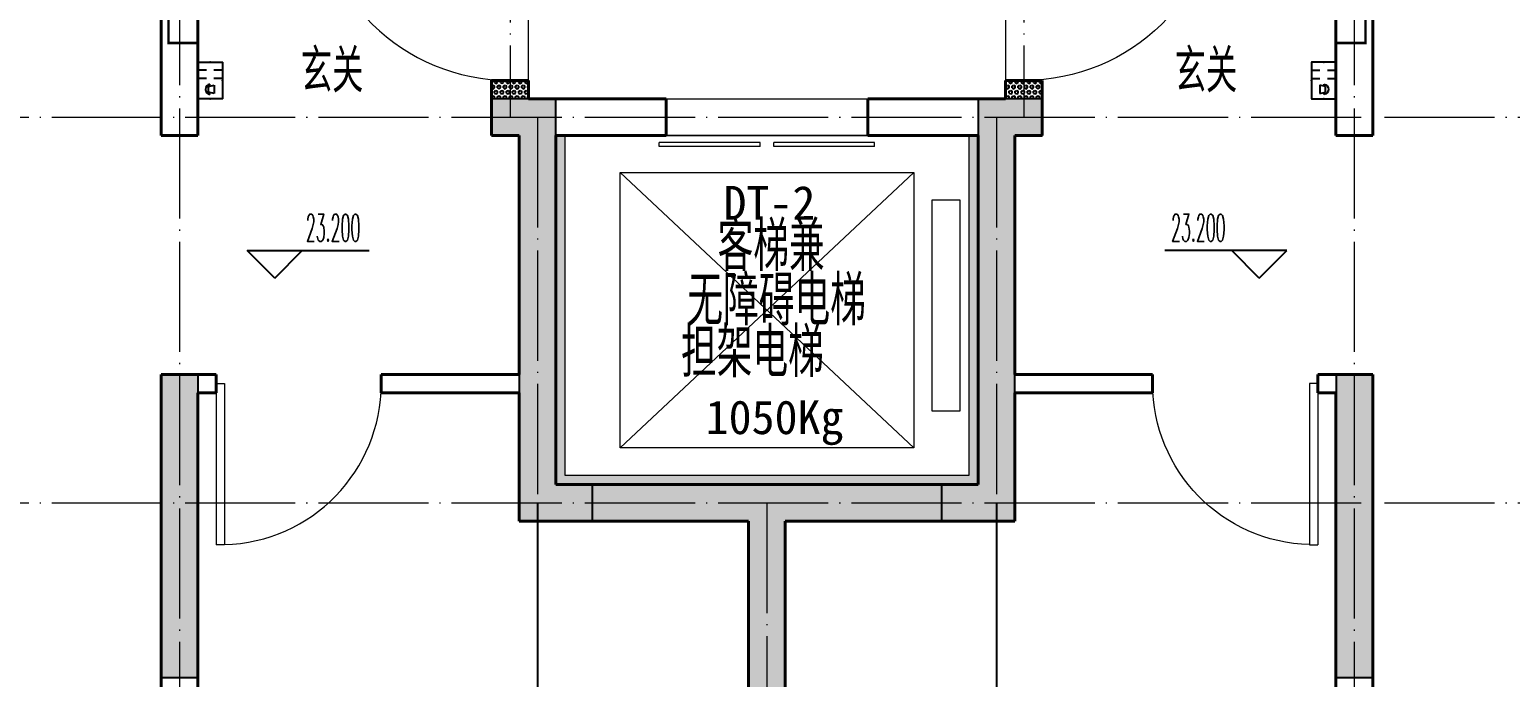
# Model space of a CAD drawing. Extents: x 27938 to 650306, y -92720 to 1524912.
# Drawn here: x 309199 to 317267, y 367674 to 371201 of the extents above; entities that cross this region are included whole.
import ezdxf
from ezdxf.enums import TextEntityAlignment as Align

# ---------------------------------------------------------------- set-up
doc = ezdxf.new("R2010")
doc.units = 0
doc.header["$LTSCALE"] = 1000
doc.header["$MEASUREMENT"] = 0
doc.linetypes.add('DOTE', pattern=[2.4200000000000004, 2, -0.2, 0.02, -0.2])
for name, color, linetype, lineweight in [('3.5方案汇报，与郭总、侯月琴确定户型_t8$0$STAIR', 2, 'Continuous', 18), ('DOTE', 19, 'DOTE', 9), ('EQUIP-消防', 3, 'Continuous', 20), ('PUB_HATCH', 8, 'Continuous', 9), ('WALL', 9, 'Continuous', 40), ('WINDOW', 8, 'Continuous', 15), ('填充', 251, 'Continuous', 5)]:
    doc.layers.add(name, color=color, linetype=linetype, lineweight=lineweight)
for name, color, linetype in [('AXIS', 3, 'Continuous'), ('COLUMN', 9, 'Continuous'), ('DIM_ELEV', 3, 'Continuous'), ('EQUIP-安防', 3, 'Continuous'), ('PUB_TEXT', 4, 'Continuous'), ('保温', 6, 'Continuous')]:
    doc.layers.add(name, color=color, linetype=linetype)
doc.styles.add('_TCH_DIM', font='SIMPLEX.shx', dxfattribs={"width": 0.6, "oblique": 10, "bigfont": 'hztxt.shx'})
doc.styles.add('_TEL_DIM', font='SIMPLEX', dxfattribs={"width": 0.8, "height": 3.5, "bigfont": 'HZTXT'})
doc.styles.get("Standard").update_dxf_attribs({"font": 'gbenor.shx', "bigfont": 'gbcbig.shx'})
doc.styles.add('房间名称', font='TSSDENG', dxfattribs={"width": 0.8, "bigfont": 'HZTXT'})
doc.styles.add('黑体', font='simhei.ttf')
pattern_1 = [(90, (-503782.4698887531, -516048.4609178798), (-16.49778, 1.010197673501861e-15), [9.525, -19.05]), (210, (-503782.4698887531, -516048.4609178798), (8.248889999999996, -14.28749658604684), [9.525, -19.05]), (150, (-503782.4698887531, -516038.9359178797), (-8.248890000000003, -14.28749658604684), [9.525, -19.05])]
pattern_2 = [(90, (-503782.4698840767, -518598.460312426), (-16.49778, 1.010197673501861e-15), [9.525, -19.05]), (210, (-503782.4698840767, -518598.460312426), (8.248889999999996, -14.28749658604684), [9.525, -19.05]), (150, (-503782.4698840767, -518588.935312426), (-8.248890000000003, -14.28749658604684), [9.525, -19.05])]

# ---------------------------------------------------------------- blocks, each defined once
blk = doc.blocks.new('FGDGDRGSDGDG')
at = {"layer": 'DOTE', "linetype": 'DOTE', "ltscale": 0.3}
for p, q in [((529882.4698907381, 529998.4609255956), (529882.4698907385, 522348.4609178717)), ((532682.4698867768, 529998.4609255956), (532682.4698867764, 522348.4609178717)), ((528082.4698887572, 523848.4609176682), (528082.4698887574, 513948.4609178714)), ((534482.4698887577, 523848.4609176682), (534482.4698887574, 513948.4609178714)), ((488182.4698887547, 522348.4609178717), (546982.4698887588, 522348.4609178717)), ((530032.4698907386, 522348.4609178717), (530032.4698907386, 520248.4609178249)), ((532532.4698867763, 522348.4609178717), (532532.4698867763, 520248.4609178249)), ((488182.4698887547, 520248.4609178246), (546982.4698887588, 520248.4609178246)), ((531282.4698887572, 520248.4609178244), (531282.4698887574, 513948.4609178714))]:
    blk.add_line(p, q, dxfattribs=at)
blk = doc.blocks.new('gdfgdgdgr')
at = {"layer": 'PUB_HATCH'}
for points in [[(517227.5759559574, 526513.8533125934), (516877.5759551849, 526513.8530673019), (516877.5759551849, 526313.8530673019), (517027.5759559574, 526313.8533125934), (517027.5759547681, 524213.8572179268), (517427.5759547681, 524213.8572179268), (517427.5759547681, 524413.8572179268), (517227.5759549004, 524413.8572179268)], [(519527.7723159922, 526513.8533125934), (519527.7723170492, 524413.8572179268), (519327.7723171815, 524413.8572179268), (519327.7723171815, 524213.8572179268), (519727.7723171815, 524213.8572179268), (519727.7723159922, 526313.8533125934), (519877.7723167647, 526313.8530673019), (519877.7723167647, 526513.8530673019)], [(515277.5729344877, 523363.8541015312), (515277.5729331375, 525013.8540439482), (515077.5729333012, 525013.8540440022), (515077.5729344877, 523363.8541015312)], [(521477.7753374624, 523363.8541015312), (521677.7753374624, 523363.8541015312), (521677.7753386489, 525013.8540440022), (521477.7753388126, 525013.8540439482)]]:
    blk.add_hatch(color=256, dxfattribs=at).paths.add_polyline_path(points)
at = {"layer": 'COLUMN', "color": 8}
for p, q in [((517227.5759559574, 526513.8533125934), (516877.5759551849, 526513.8530673019)), ((516877.5759551849, 526513.8530673019), (516877.5759551849, 526313.8530673019)), ((517227.5759549004, 524413.8572179268), (517227.5759559574, 526513.8533125934)), ((519527.7723159922, 526513.8533125934), (519527.7723170492, 524413.8572179268)), ((519877.7723167647, 526513.8530673019), (519527.7723159922, 526513.8533125934)), ((519877.7723167647, 526313.8530673019), (519877.7723167647, 526513.8530673019)), ((516877.5759551849, 526313.8530673019), (517027.5759559574, 526313.8533125934)), ((517027.5759559574, 526313.8533125934), (517027.5759547681, 524213.8572179268)), ((519727.7723171815, 524213.8572179268), (519727.7723159922, 526313.8533125934)), ((519727.7723159922, 526313.8533125934), (519877.7723167647, 526313.8530673019)), ((515277.5729331375, 525013.8540439482), (515077.5729333012, 525013.8540440022)), ((515077.5729333012, 525013.8540440022), (515077.5729344877, 523363.8541015312)), ((515277.5729344877, 523363.8541015312), (515277.5729331375, 525013.8540439482)), ((521677.7753386489, 525013.8540440022), (521477.7753388126, 525013.8540439482)), ((521477.7753388126, 525013.8540439482), (521477.7753374624, 523363.8541015312)), ((521677.7753374624, 523363.8541015312), (521677.7753386489, 525013.8540440022)), ((517427.5759547681, 524413.8572179268), (517227.5759549004, 524413.8572179268)), ((517427.5759547681, 524213.8572179268), (517427.5759547681, 524413.8572179268)), ((519527.7723170492, 524413.8572179268), (519327.7723171815, 524413.8572179268)), ((519327.7723171815, 524413.8572179268), (519327.7723171815, 524213.8572179268)), ((517027.5759547681, 524213.8572179268), (517427.5759547681, 524213.8572179268)), ((519327.7723171815, 524213.8572179268), (519727.7723171815, 524213.8572179268)), ((515077.5729344877, 523363.8541015312), (515277.5729344877, 523363.8541015312)), ((521477.7753374624, 523363.8541015312), (521677.7753374624, 523363.8541015312))]:
    blk.add_line(p, q, dxfattribs=at)
blk = doc.blocks.new('A$C263B1184')
at = {"layer": '保温', "linetype": 'Continuous', "ltscale": 10}
h = blk.add_hatch(dxfattribs=at)
h.set_pattern_fill('HEX', color=251, scale=10, angle=90, style=0)
h.set_pattern_definition(pattern_2)
h.paths.add_polyline_path([(-1200.00000617106, 6399.999117761559), (-1199.901089959487, 6499.999895559682), (-1399.901073650282, 6500.000092204486), (-1399.999989861855, 6399.999314406363)])
h = blk.add_hatch(dxfattribs=at)
h.set_pattern_fill('HEX', color=251, scale=10, angle=90, style=0)
h.set_pattern_definition(pattern_2)
h.paths.add_polyline_path([(1400.000006176066, 6399.999117761559), (1399.901089964493, 6499.999895559682), (1599.901073655288, 6500.000092204486), (1599.999989866861, 6399.999314406363)])
h = blk.add_hatch(dxfattribs=at)
h.set_pattern_fill('HEX', color=251, scale=10, angle=90, style=0)
h.set_pattern_definition(pattern_1)
h.paths.add_polyline_path([(1050.098201912653, 4099.99990215787), (1050.098160506343, 4299.999899148068), (-849.9992586476728, 4300.000095792988), (-849.9992172413622, 4100.000098802673)])
h = blk.add_hatch(dxfattribs=at)
h.set_pattern_fill('HEX', color=251, scale=10, angle=90, style=0)
h.set_pattern_definition(pattern_1)
h.paths.add_polyline_path([(0.0989619892789051, 5.238689482212067e-10), (200.0989456800162, 5.238689482212067e-10), (200.0989061862347, 4099.999899148243), (0.09892249543918297, 4100.000095793162)])
blk = doc.blocks.new('$equip$00002628')
at = {"color": 0, "linetype": 'Continuous'}
for p, q in [((-0.624999999998181, 0.4150000000045111), (0.625000000001819, 0.4150000000045111)), ((-0.624999999998181, -0.4150000000045111), (-0.624999999998181, 0.4150000000045111)), ((-0.4717313354612998, 0.009603462141967611), (-0.4090194958534994, 0.009603462141967611)), ((-0.4457289298279647, -0.1375965378647379), (-0.3945289298262651, 0.05760346212991863)), ((-0.3945289298262651, 0.05760346212991863), (-0.3945289298262651, 0.05760346212991863)), ((-0.3945289298262651, 0.05760346212991863), (-0.2057289298081741, 0.05760346212991863)), ((-0.2057289298081741, 0.05760346212991863), (-0.1545289298064745, -0.1375965378647379)), ((-0.1912383637663879, 0.009603462141967611), (-0.1285265242022433, 0.009603462141967611)), ((0.07074779736467462, 0.1292446097322681), (0.07074779736467462, 0.4150000000045111)), ((0.3500291924156045, 0.1292446097322681), (0.3500291924156045, 0.4150000000045111)), ((0.625000000001819, 0.4150000000045111), (0.625000000001819, -0.4150000000045111)), ((0.625000000001819, -0.4150000000045111), (-0.624999999998181, -0.4150000000045111)), ((-0.1545289298064745, -0.1375965378647379), (-0.4457289298279647, -0.1375965378647379)), ((0.07074779736467462, -0.4150000000045111), (0.07074779736467462, -0.1292446097468201)), ((0.3500291924156045, -0.4150000000045111), (0.3500291924156045, -0.1292446097468201))]:
    blk.add_line(p, q, dxfattribs=at)
at = {"color": 0, "const_width": 0.05}
blk.add_lwpolyline([(-0.624999999998181, 0.4150000000045111), (0.625000000001819, 0.4150000000045111), (0.625000000001819, -0.4150000000045111), (-0.624999999998181, -0.4150000000045111), (-0.624999999998181, 0.4150000000045111), (0.625000000001819, 0.4150000000045111)], dxfattribs=at)
at = {"color": 0, "linetype": 'Continuous'}
blk.add_arc((-0.3001289298244956, -0.01143547351603047), 0.1728873113639825, 6.989740462788838, 173.0102595372112, dxfattribs=at)
at = {"color": 0}
for p in [(-0.624999999998181, 0), (1.818989403545856e-12, 0.4150000000045111), (1.818989403545856e-12, -0.4150000000045111), (0.625000000001819, -3.637978807091713e-12)]:
    blk.add_point(p, dxfattribs=at)
at = {"color": 0, "style": '_TEL_DIM', "flags": 1}
blk.add_attdef('A', text='', height=2.5e-05, dxfattribs=at).set_placement((1.818989403545856e-12, 0), align=Align.MIDDLE_CENTER)
blk = doc.blocks.new('GDGRDGDRGDFD')
at = {"layer": 'EQUIP-消防', "color": 0, "const_width": 12.82051282052028}
blk.add_lwpolyline([(136866.5605577994, 335507.811971089), (136366.5605577994, 335507.8119710906), (136366.5605577991, 335347.8119710904), (136866.5605577991, 335347.8119710888)], close=True, dxfattribs=at)
at = {"layer": 'PUB_TEXT', "color": 0, "style": '房间名称', "width": 0.8}
blk.add_text('qD', height=90, dxfattribs=at).set_placement((136565.0499633249, 335395.5346836653))
blk = doc.blocks.new('HFHFHTFCD')
at = {"color": 8, "rotation": 90}
for p in [(645464.3927424778, 234757.1646164444), (651824.3917080149, 234757.164616444)]:
    blk.add_blockref('GDGRDGDRGDFD', p, dxfattribs=at)
at = {"layer": 'EQUIP-安防', "color": 8, "yscale": 160, "zscale": 160}
for p, xscale, rotation in [((310182.9797369316, 370923.7251742432), 160, 90), ((316250.1776680122, 370923.7251742432), -160, 270)]:
    blk.add_blockref('$equip$00002628', p, dxfattribs=dict(at, xscale=xscale, rotation=rotation))
blk = doc.blocks.new('$DORLIB2D$00000127')
at = {"color": 0}
for points in [[(-0.5333333333328483, 0.7948983154366971), (-0.5333333333328483, 0.690405644187237)], [(-0.03333333333284827, 0.7948983154366971), (-0.5333333333328483, 0.7948983154366971)], [(-0.03333333333284827, 0.7948983154366971), (-0.03333333333284827, 0.690405644187237)], [(0.5333333333328483, 0.7948983154366971), (0.03333333333284827, 0.7948983154366971)], [(0.03333333333284827, 0.7948983154366971), (0.03333333333284827, 0.690405644187237)], [(0.5333333333328483, 0.7948983154366971), (0.5333333333328483, 0.690405644187237)], [(-0.03333333333284827, 0.690405644187237), (-0.5333333333328483, 0.690405644187237)], [(0.5333333333328483, 0.690405644187237), (0.03333333333284827, 0.690405644187237)], [(0.5, 0.4999999999999858), (-0.5, 0.4999999999999858)]]:
    blk.add_lwpolyline(points, dxfattribs=at)
blk = doc.blocks.new('$DorLib2D$00000001')
for p, q in [((0.45, 0.9750000000000001), (0.5000000000000002, 0.9750000000000001)), ((0.45, 0), (0.45, 0.9750000000000001)), ((0.5, 0), (0.5, 0.9750000000000001)), ((0.5, 0), (0.45, 0))]:
    blk.add_line(p, q)
at = {"lineweight": 13}
blk.add_arc((0.475, 0), 0.975, 91.4692835813538, 180, dxfattribs=at)

msp = doc.modelspace()

# ---------------------------------------------------------------- hatches: boundary and pattern name
at = {"layer": '填充'}
h = msp.add_hatch(dxfattribs=at)
h.set_pattern_fill('隔热材料02', color=8, scale=100, style=0)
h.set_pattern_definition([(0, (-888391.8186264994, -240014.9059799357), (0, 50), []), (0, (-888391.8186264994, -239998.2394799357), (0, 50), []), (270, (-888348.0771264994, -239989.6082299357), (50, -9.184850993605149e-15), [5.01775, -44.98225]), (270, (-888385.5358764994, -239989.6082299357), (50, -9.184850993605149e-15), [5.01775, -44.98225]), (90, (-888360.0241264993, -240023.5372299357), (-50, 3.061616997868383e-15), [5.01775, -44.98225]), (90, (-888373.5891264995, -240023.5372299357), (-50, 3.061616997868383e-15), [5.01775, -44.98225]), (180, (-888341.7943764994, -240031.5727299357), (-6.123233995736766e-15, -50), [50.02425, 0.02425]), (135, (-888355.7516264993, -240029.0639799357), (2.775557561562891e-15, 49.99987405109137), [4.268000000000001, -66.44274999999999]), (116.56505, (-888308.7696264993, -240026.0459799357), (0.0001128305918363104, 49.99993342107836), [2.804999999999997, -108.9984999999999]), (116.56505, (-888358.7696264993, -240026.0459799357), (0.0001128305918363104, 49.99993342107836), [2.804999999999997, -108.9984999999999]), (153.43495, (-888300.7341264993, -240031.5727299357), (-0.0001128305918057793, 49.99993342107837), [5.609999999999999, -106.1935]), (153.43495, (-888350.7341264993, -240031.5727299357), (-0.0001128305918057793, 49.99993342107837), [5.609999999999999, -106.1935]), (63.43495000000001, (-888310.0241264993, -240018.5194799357), (-0.0001128305918307593, 49.99993342107837), [26.714, -85.0895]), (63.43495000000001, (-888360.0241264993, -240018.5194799357), (-0.0001128305918307593, 49.99993342107837), [26.714, -85.0895]), (116.56505, (-888298.0771264994, -239989.6082299357), (0.0001128305918363104, 49.99993342107836), [2.804999999999997, -108.9984999999999]), (116.56505, (-888348.0771264994, -239989.6082299357), (0.0001128305918363104, 49.99993342107836), [2.804999999999997, -108.9984999999999]), (135, (-888349.3316264994, -239987.0994799357), (2.775557561562891e-15, 49.99987405109137), [4.268000000000001, -66.44274999999999]), (153.43495, (-888302.3496264993, -239984.0814799357), (-0.0001128305918057793, 49.99993342107837), [5.609999999999999, -106.1935]), (153.43495, (-888352.3496264993, -239984.0814799357), (-0.0001128305918057793, 49.99993342107837), [5.609999999999999, -106.1935]), (45, (-888384.2813764993, -239987.0994799357), (0, 49.99987405109137), [4.268000000000001, -66.44274999999999]), (63.43495000000001, (-888335.5358764994, -239989.6082299357), (-0.0001128305918307593, 49.99993342107837), [2.805, -108.9985]), (63.43495000000001, (-888385.5358764994, -239989.6082299357), (-0.0001128305918307593, 49.99993342107837), [2.805, -108.9985]), (26.56505, (-888331.2636264995, -239984.0814799357), (0.0001128305918307593, 49.99993342107837), [5.609999999999999, -106.1935]), (26.56505, (-888381.2636264995, -239984.0814799357), (0.0001128305918307593, 49.99993342107837), [5.609999999999999, -106.1935]), (116.56505, (-888323.5891264995, -240018.5194799357), (0.0001128305918363104, 49.99993342107836), [26.71399999999998, -85.08949999999992]), (116.56505, (-888373.5891264995, -240018.5194799357), (0.0001128305918363104, 49.99993342107836), [26.71399999999998, -85.08949999999992]), (45, (-888377.8613764994, -240029.0639799357), (0, 49.99987405109137), [4.268000000000001, -66.44274999999999]), (63.43495000000001, (-888324.8433764995, -240026.0459799357), (-0.0001128305918307593, 49.99993342107837), [2.805, -108.9985]), (63.43495000000001, (-888374.8433764995, -240026.0459799357), (-0.0001128305918307593, 49.99993342107837), [2.805, -108.9985]), (26.56505, (-888332.8791264993, -240031.5727299357), (0.0001128305918307593, 49.99993342107837), [5.609999999999999, -106.1935]), (26.56505, (-888382.8791264993, -240031.5727299357), (0.0001128305918307593, 49.99993342107837), [5.609999999999999, -106.1935])])
h.paths.add_polyline_path([(312116.5787023614, 370623.72482378), (312066.5787023614, 370623.7248237783), (312066.5787024294, 368723.7248237582), (314366.5787024393, 368723.7248237763), (314366.5787024654, 370623.7248237797), (314316.5787024653, 370623.7248237789), (314316.5787024399, 368773.7248237734), (312116.5787024278, 368773.7248237586)])

# ---------------------------------------------------------------- linework, layer by layer
at = {"layer": '3.5方案汇报，与郭总、侯月琴确定户型_t8$0$STAIR', "color": 8}
for p, q in [((314016.5787024697, 370423.7281202646), (312416.5787024692, 368923.728120266)), ((312416.5787024692, 370423.7281202646), (314016.5787024697, 368923.728120266))]:
    msp.add_line(p, q, dxfattribs=at)
for points in [[(312416.5787024692, 368923.728120266), (312416.5787024692, 370423.7281202646), (314016.5787024697, 370423.7281202646), (314016.5787024697, 368923.728120266)], [(314116.5787024602, 369123.7281203815), (314116.5787024602, 370273.7281203819), (314266.578702463, 370273.7281203819), (314266.578702463, 369123.7281203815)]]:
    msp.add_lwpolyline(points, close=True, dxfattribs=at)
at = {"layer": 'AXIS'}
for p, q in [((311966.5787024723, 368623.7248237625), (311966.5787024723, 367587.4617637404)), ((314466.5787024747, 368623.72504451), (314466.5788854765, 367587.4619844878))]:
    msp.add_line(p, q, dxfattribs=at)
at = {"layer": 'DIM_ELEV', "color": 8}
for p, q in [((310534.5943141606, 369847.5169810868), (310384.5943141606, 369997.5169810868)), ((310384.5943141606, 369997.5169810868), (311049.5147866721, 369997.5169810868)), ((310534.5943141606, 369847.5169810868), (310684.5943141606, 369997.5169810868)), ((316048.5630907862, 369997.5169810868), (315383.6426182747, 369997.5169810868)), ((315898.5630907862, 369847.5169810868), (315748.5630907862, 369997.5169810868)), ((315898.5630907862, 369847.5169810868), (316048.5630907862, 369997.5169810868))]:
    msp.add_line(p, q, dxfattribs=at)
at = {"layer": 'WALL', "color": 8}
for p, q in [((309916.5787024774, 372123.7248235961), (309916.5787024769, 370623.7248231961)), ((310116.5787024744, 372123.7248236047), (310116.5787024769, 370623.7248231961)), ((316316.5787024677, 372123.7248236132), (316316.5787024695, 370623.7248231961)), ((316516.5787024742, 372123.7248235961), (316516.5787024695, 370623.7248231961)), ((311916.5787042519, 370923.7248204234), (311716.5787042486, 370923.724820219)), ((311716.5787042486, 370923.724820219), (311716.5787045578, 370623.7248238672)), ((311916.57870435, 370823.7248238015), (311916.5787042519, 370923.7248204234)), ((314716.5787005606, 370923.724820285), (314516.5787005629, 370923.7248203551)), ((314516.5787005629, 370923.7248203551), (314516.5787005222, 370823.7248237122)), ((314716.5787004589, 370623.7248237167), (314716.5787005606, 370923.724820285)), ((311966.5787025036, 370823.7248237625), (311916.57870435, 370823.7248238015)), ((312666.5787024689, 370823.724823761), (311966.5787024723, 370823.7248237625)), ((312666.5787024689, 370623.7248237562), (312666.5787024689, 370823.724823761)), ((314466.5787024723, 370823.7248237625), (313766.5787024689, 370823.724823761)), ((313766.5787024689, 370823.724823761), (313766.5787024689, 370623.7248237562)), ((314466.5787024723, 370823.7248237625), (314516.5787005222, 370823.7248237122)), ((310116.5787024769, 370623.7248231961), (309916.5787024769, 370623.7248231961)), ((311866.5787024689, 370623.7248238203), (311716.5787045578, 370623.7248238672)), ((311866.5787024689, 370623.7248238203), (311866.5787024689, 369323.7248238084)), ((312066.5787024751, 370623.724823761), (312666.5787024689, 370623.7248237562)), ((312066.5787024751, 370623.724823761), (312066.5787024723, 369223.7248238093)), ((313766.5787024689, 370623.7248237562), (314366.5787024655, 370623.724823761)), ((314366.5787024655, 370623.724823761), (314366.5787024723, 369223.7248238093)), ((314566.5787024717, 370623.7248237167), (314566.5787024717, 369323.7248238084)), ((314566.5787024717, 370623.7248237167), (314716.5787004589, 370623.7248237167)), ((316516.5787024695, 370623.7248231961), (316316.5787024695, 370623.7248231961)), ((309916.5787024723, 369323.7248238084), (309916.5787024722, 366223.7248238079)), ((310215.3682030868, 369323.7248238096), (309916.5787024723, 369323.7248238084)), ((310215.3682030868, 369223.7248238146), (310215.3682030868, 369323.7248238096)), ((311866.5787024689, 369323.7248238084), (311115.3682030868, 369323.7248238096)), ((311115.3682030868, 369323.7248238096), (311115.3682030868, 369223.7248238146)), ((315317.7892018509, 369323.7248238079), (314566.5787024717, 369323.7248238084)), ((315317.7892018509, 369223.7248238117), (315317.7892018509, 369323.7248238079)), ((316516.5787024724, 369323.7248238084), (316217.7892018509, 369323.7248238079)), ((316217.7892018509, 369323.7248238079), (316217.7892018509, 369223.7248238117)), ((316516.5787024724, 369323.7248238084), (316516.5787024724, 366223.7248238079)), ((310116.5787024723, 369223.7248238162), (310116.5787024723, 366123.7248238094)), ((310116.5787024723, 369223.7248238162), (310215.3682030868, 369223.7248238146)), ((311115.3682030868, 369223.7248238146), (311866.5787024816, 369223.7248238162)), ((311866.5787024816, 369223.7248238162), (311866.5787024816, 368523.7248237535)), ((312066.5787024723, 369223.7248238093), (312066.578702466, 368723.7248237533)), ((314366.5787024723, 369223.7248238093), (314366.5787024901, 368723.7248237687)), ((314566.5787024745, 369223.7248238083), (315317.7892018509, 369223.7248238117)), ((314566.5787024745, 369223.7248238083), (314566.5787024744, 368523.7248237685)), ((316217.7892018509, 369223.7248238117), (316316.5787024723, 369223.7248238084)), ((316316.5787024723, 369223.7248238084), (316316.5787024741, 366123.7248238094)), ((312066.578702466, 368723.7248237533), (313216.5787024734, 368723.7248237625)), ((313216.5787024734, 368723.7248237625), (314366.5787024901, 368723.7248237687)), ((311866.5787024816, 368523.7248237535), (313116.5787024722, 368523.7248237535)), ((313116.5787024722, 368523.7248237535), (313116.578702471, 364423.7248238118)), ((313316.5787024744, 368523.7248237685), (313316.5787024732, 364423.7248238118)), ((313316.5787024744, 368523.7248237685), (314566.5787024744, 368523.7248237685))]:
    msp.add_line(p, q, dxfattribs=at)
at = {"layer": 'WINDOW'}
for p, q in [((311916.5787042499, 370923.7248204325), (311916.5787031252, 372023.7248204325)), ((314516.5787009477, 372023.7248203653), (314516.5787005621, 370923.7248203653)), ((312666.5787024723, 370823.7248237625), (313766.5787024723, 370823.7248237625)), ((312666.5787024723, 370623.7248237625), (313766.5787024723, 370623.7248237625))]:
    msp.add_line(p, q, dxfattribs=at)
at = {"layer": '填充', "color": 8}
msp.add_lwpolyline([(312116.5787023614, 370623.72482378), (312066.5787023614, 370623.7248237783), (312066.5787024294, 368723.7248237582), (314366.5787024393, 368723.7248237763), (314366.5787024654, 370623.7248237797), (314316.5787024653, 370623.7248237789), (314316.5787024399, 368773.7248237734), (312116.5787024278, 368773.7248237586)], close=True, dxfattribs=at)

# ---------------------------------------------------------------- block references
msp.add_blockref('FGDGDRGSDGDG', (-218065.8911862843, -151624.7360940621))
at = {"color": 8}
for name, p in [('gdfgdgdgr', (-205160.8093131861, -155690.12909766)), ('HFHFHTFCD', (0, 0))]:
    msp.add_blockref(name, p, dxfattribs=at)
at = {"color": 8, "xscale": -1}
msp.add_blockref('A$C263B1184', (313316.5787024767, 364423.7248238178), dxfattribs=at)
at = {"layer": 'WINDOW'}
for p, xscale, yscale, zscale, rotation in [((311816.5787036875, 371473.7248203303), 1100, 1100, 1100, 90.00000005858132), ((314616.5787007549, 371473.7248203303), -1100, 1100, -1100, 269.9999999799185), ((310665.3682030911, 369273.7248238093), 900, 900, 900, 180)]:
    msp.add_blockref('$DorLib2D$00000001', p, dxfattribs=dict(at, xscale=xscale, yscale=yscale, zscale=zscale, rotation=rotation))
for name, p, xscale, yscale, zscale in [('$DORLIB2D$00000127', (313216.5787024723, 370723.7248237625), 1100, -200, 1100), ('$DorLib2D$00000001', (315767.7892018552, 369273.7248238093), 900, -900, 900)]:
    msp.add_blockref(name, p, dxfattribs=dict(at, xscale=xscale, yscale=yscale, zscale=zscale))

# ---------------------------------------------------------------- texts
at = {"layer": 'DIM_ELEV', "color": 8, "style": '_TCH_DIM', "width": 0.4235294117647059}
for p in [(310704.2820794118, 370047.5669810868), (315418.1775243637, 370047.5669810868)]:
    msp.add_text('23.200', height=148.75, dxfattribs=at).set_placement(p)
at = {"layer": 'PUB_TEXT', "color": 8}
for s, height, p in [('玄关', 236.3120567375886, (310677.1088137176, 370858.3709024476)), ('玄关', 236.3120567375886, (315438.1662462644, 370858.370902448)), ('客梯兼', 270.0709219858156, (312947.4579237836, 369885.8089241807)), ('无障碍电梯', 270.0709219858156, (312782.8890158887, 369590.0387562693)), ('担架电梯', 270.0709219858156, (312748.4551754412, 369308.4800413069))]:
    msp.add_text(s, height=height, dxfattribs=at).set_placement(p)
at = {"layer": 'PUB_TEXT', "color": 8, "style": '黑体'}
for s, p in [('DT-2', (312979.4556405953, 370165.9793394052)), ('1050Kg', (312882.4556405953, 368998.3099199946))]:
    msp.add_text(s, height=184.0084388185654, dxfattribs=at).set_placement(p)

doc.saveas('drawing.dxf')
